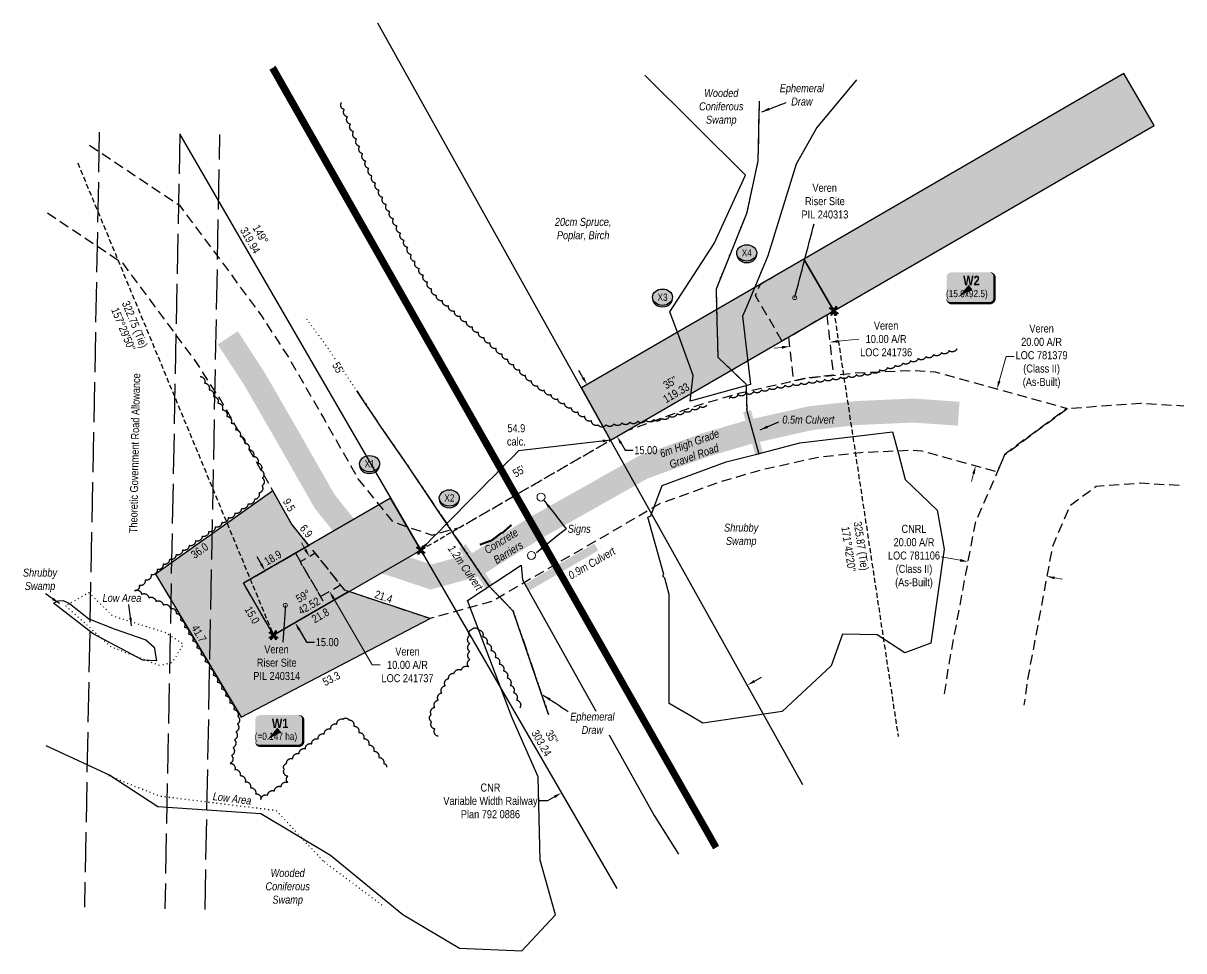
# Model space of a CAD drawing. Extents: x 410361 to 414309, y 6054312 to 6057526.
# Drawn here: x 410706 to 412156, y 6054312 to 6055471 of the extents above; entities that cross this region are included whole.
import ezdxf
from ezdxf.enums import TextEntityAlignment as Align

# ---------------------------------------------------------------- set-up
doc = ezdxf.new("R2010")
doc.units = 0
doc.header["$LTSCALE"] = 5
for name, pattern in [('0', [1, 1, 0]), ('DASHED', [19.05, 12.7, -6.35]), ('foc-ACCESSROAD', [3.75, 2.5, -1.25]), ('foc-TIELINE', [1.875, 1.25, -0.625]), ('foc-TOPO', [1, 0.2, -0.8]), ('foc-TOPO-ephemeral', [6.25, 3.125, -0.625, 0.625, -0.625, 0.625, -0.625]), ('foc-TRAV', [1.875, 1.25, -0.625]), ('foc-UNSURVEYED', [12.5, 10, -2.5])]:
    doc.linetypes.add(name, pattern=pattern)
for name, color, linetype, lineweight in [('AS-GENERAL', 48, 'Continuous', 18), ('C-AR-T', 13, 'Continuous', 9), ('C-WS-T', 13, 'Continuous', 9), ('F-AR-T', 190, 'Continuous', 9), ('P-TEMP-T', 46, 'Continuous', 18)]:
    doc.layers.add(name, color=color, linetype=linetype, lineweight=lineweight)
for name, color, linetype in [('AS-RAILWAY', 13, 'TRACKS'), ('AS-ROADS', 254, 'Continuous'), ('C-AR', 13, 'foc-ACCESSROAD'), ('C-WS', 13, 'foc-ACCESSROAD'), ('F-AR', 190, 'foc-ACCESSROAD'), ('L-BD', 7, 'Continuous'), ('L-MON', 1, 'Continuous'), ('L-ROAD-T', 7, 'Continuous'), ('L-TIE', 7, 'foc-TIELINE'), ('L-TITLEDB', 4, 'Continuous'), ('L-TITLEDB-T', 4, 'Continuous'), ('L-USEC', 7, 'foc-UNSURVEYED'), ('P-CROSSINGS', 250, 'Continuous'), ('P-PROPOSED', 10, 'Continuous'), ('P-PROPOSED-H', 21, 'Continuous'), ('P-TEMP-BLOCKS', 250, 'Continuous'), ('P-TEMP-H', 41, 'Continuous'), ('P-TEMP_WORKSPACE', 46, 'Continuous'), ('P-TRAV', 4, 'foc-TRAV'), ('P-TXT', 4, 'Continuous'), ('T-BUSH', 110, '0'), ('T-DRAW', 143, 'foc-TOPO-ephemeral'), ('T-LOW-AREA', 48, 'foc-TOPO'), ('T-WATER-T', 170, 'Continuous'), ('WETLAND', 143, 'Continuous'), ('WETLAND-T', 146, 'Continuous')]:
    doc.layers.add(name, color=color, linetype=linetype)
doc.styles.add('80', font='ARIALN.TTF', dxfattribs={"height": 10})
doc.styles.add('80CG', font='ARIALN.TTF', dxfattribs={"height": 10})
doc.styles.add('80L', font='ARIALN.TTF', dxfattribs={"height": 10})
doc.styles.add('BOLD', font='ARIALNB.TTF')
doc.styles.add('Crossing', font='ARIALN.TTF', dxfattribs={"height": 10})
doc.styles.add('foc-LtypeFont', font='ARIALN.TTF', dxfattribs={"height": 7.35})
doc.linetypes.add('foc-TOPO-flowdirection-NOLINE', pattern='A,0,[">",foc-LtypeFont,S=0.3,R=0,X=0,Y=-0.945],-20,[">",foc-LtypeFont,S=0.3,R=0,X=0,Y=-0.945],0', length=20)
doc.linetypes.add('TRACKS', pattern='A,3.81,[130,ltypeshp1.shx,S=6.35,R=0,X=0,Y=0],3.81', length=7.62)
doc.dimstyles.new('Compass 5 000', dxfattribs={"dimscale": 5, "dimtxt": 9, "dimasz": 2, "dimexe": 0.2, "dimexo": 0.0625, "dimgap": 0.5, "dimtad": 0, "dimtih": 1, "dimtoh": 1, "dimzin": 0, "dimdsep": 46, "dimtxsty": '80CG', "dimcen": 0.1, "dimse1": 1, "dimse2": 1, "dimclrd": 256, "dimclrt": 256, "dimaunit": 1, "dimadec": 4, "dimazin": 0, "dimtfac": 0.06, "dimtofl": 0, "dimtmove": 0, "dimatfit": 1, "dimfxl": 0.2, "dimtolj": 1, "dimtzin": 0, "dimlwd": -1, "dimarcsym": 0})

# ---------------------------------------------------------------- blocks, each defined once
blk = doc.blocks.new('*D48')
at = {"layer": 'C-AR-T', "transparency": 16777216}
for p, q in [((411925.5, 6055023.5), (411934.1, 6055054.5)), ((411934.1, 6055054.5), (411944.1, 6055054.5)), ((411893.4, 6054908), (411890.7, 6054898.3))]:
    blk.add_line(p, q, dxfattribs=at)
for points in [[(411923.9, 6055024), (411927.1, 6055023.1), (411922.8, 6055013.9)], [(411891.8, 6054908.4), (411895, 6054907.5), (411896.1, 6054917.6)]]:
    blk.add_solid(points, dxfattribs=at)
at = {"layer": 'C-AR-T', "transparency": 16777216, "insert": (411978.4, 6055054.5), "char_height": 10, "attachment_point": 5, "style": '80CG'}
blk.add_mtext('\\A1;Veren\\P20.00 A/R\\PLOC 781379\\P(Class II)\\P(As-Built)', dxfattribs=at)
blk = doc.blocks.new('*D47')
at = {"layer": 'F-AR-T', "transparency": 16777216}
for p, q in [((411876.8, 6054799.7), (411853.3, 6054804.1)), ((411994.8, 6054777.7), (412004.6, 6054775.9))]:
    blk.add_line(p, q, dxfattribs=at)
for points in [[(411877.1, 6054801.3), (411876.5, 6054798), (411886.7, 6054797.9)], [(411995.1, 6054779.3), (411994.4, 6054776), (411984.9, 6054779.5)]]:
    blk.add_solid(points, dxfattribs=at)
at = {"layer": 'F-AR-T', "transparency": 16777216, "insert": (411819, 6054804.1), "char_height": 10, "attachment_point": 5, "style": '80CG'}
blk.add_mtext('\\A1;CNRL\\P20.00 A/R\\PLOC 781106\\P(Class II)\\P(As-Built)', dxfattribs=at)
blk = doc.blocks.new('xing2')
h = blk.add_hatch(color=50)
h.dxf.hatch_style = 1
edge = h.paths.add_edge_path()
edge.add_ellipse((0, 0), major_axis=(-12.5, 0), ratio=0.816297, start_angle=0, end_angle=360)
h = blk.add_hatch(color=250)
h.dxf.hatch_style = 1
edge = h.paths.add_edge_path()
edge.add_ellipse((0, -2), major_axis=(-12.5, 0), ratio=0.816297, start_angle=0, end_angle=180)
edge.add_line((12.5, -2), (12.5, 0))
edge.add_ellipse((0, 0), major_axis=(-12.5, 0), ratio=0.816297, start_angle=0, end_angle=180, ccw=False)
edge.add_line((-12.5, 0), (-12.5, -2))
at = {"color": 250}
blk.add_ellipse((0, 0), major_axis=(-12.5, 0), ratio=0.816297, dxfattribs=at)
blk.add_ellipse((0, -2), major_axis=(-12.5, 0), ratio=0.816297, start_param=0, end_param=3.141593, dxfattribs=at)
at = {"color": 250, "style": 'Crossing'}
blk.add_attdef('CROSSING', text='', height=9, dxfattribs=at).set_placement((0.1, 0), align=Align.MIDDLE_CENTER)
at = {"color": 250, "style": 'Crossing', "flags": 1}
for tag, p in [('OWNER', (0.1, -12.5)), ('DESCRIPTION', (0.1, -25.8)), ('LOCATION', (0.1, -39.3)), ('DWG_REF', (0.1, -52.8))]:
    blk.add_attdef(tag, text='', height=9, dxfattribs=at).set_placement(p, align=Align.MIDDLE_CENTER)
blk = doc.blocks.new('*U42')
h = blk.add_hatch(color=191)
edge = h.paths.add_edge_path()
edge.add_line((-24, -20), (24, -20))
edge.add_arc((24, -14), 6, 270, 360)
edge.add_line((30, -14), (30, 12.5))
edge.add_arc((24, 12.5), 6, 0, 90)
edge.add_line((24, 18.5), (-24, 18.5))
edge.add_arc((-24, 12.5), 6, 90, 180)
edge.add_line((-30, 12.5), (-30, -14))
edge.add_arc((-24, -14), 6, 180, 270)
at = {"color": 250, "flags": 128}
blk.add_lwpolyline([(-24, -20, 3, 3, 0), (24, -20, 3, 3, 0.414214), (30, -14, 3, 3, 0), (30, 12.5, 3, 0, 0.414214), (24, 18.5, 0, 0, 0), (-24, 18.5, 0, 0, 0.414214), (-30, 12.5, 0, 0, 0), (-30, -14, 0, 3, 0.414214)], format="xyseb", close=True, dxfattribs=at)
at = {"flags": 128}
blk.add_lwpolyline([(-14.6, -11.8, 0, 7.5, 0), (0, 0, 0, 0, 0)], format="xyseb", dxfattribs=at)
at = {"color": 250}
for tag, p, height, style in [('TEMP_AREA_W1_001', (-9.2, 2.2), 12, 'BOLD'), ('ENTER_TEXT_001', (-30.7, -12.5), 9, '80')]:
    blk.add_attdef(tag, p, '', height=height, dxfattribs=dict(at, style=style))
blk = doc.blocks.new('TEMP')
h = blk.add_hatch(color=255)
h.dxf.hatch_style = 1
h.paths.add_polyline_path([(0, 0.25), (-0.67, 1.15), (-0.67, 0.67), (-1.15, 0.67), (-0.25, 0), (-1.15, -0.67), (-0.67, -0.67), (-0.67, -1.15), (0, -0.25), (0.67, -1.15), (0.67, -0.67), (1.15, -0.67), (0.25, 0), (1.15, 0.67), (0.67, 0.67), (0.67, 1.15)])
h.paths.add_polyline_path([(0.57, 0.85), (0.57, 0.57), (0.85, 0.57), (0.08, 0), (0.85, -0.57), (0.57, -0.57), (0.57, -0.85), (0, -0.08), (-0.57, -0.85), (-0.57, -0.57), (-0.85, -0.57), (-0.08, 0), (-0.85, 0.57), (-0.57, 0.57), (-0.57, 0.85), (0, 0.08)], flags=16)
h = blk.add_hatch(color=1)
h.dxf.hatch_style = 1
h.paths.add_polyline_path([(0, 0.08), (-0.57, 0.85), (-0.57, 0.57), (-0.85, 0.57), (-0.08, 0), (-0.85, -0.57), (-0.57, -0.57), (-0.57, -0.85), (0, -0.08), (0.57, -0.85), (0.57, -0.57), (0.85, -0.57), (0.08, 0), (0.85, 0.57), (0.57, 0.57), (0.57, 0.85)])
at = {"color": 1}
for p, q in [((-0.08, 0), (0.08, 0)), ((0, 0.08), (0, -0.08))]:
    blk.add_line(p, q, dxfattribs=at)
at = {"color": 255, "flags": 128}
blk.add_lwpolyline([(-0.25, 0), (-1.15, 0.67), (-0.67, 0.67), (-0.67, 1.15), (0, 0.25), (0.67, 1.15), (0.67, 0.67), (1.15, 0.67), (0.25, 0), (1.15, -0.67), (0.67, -0.67), (0.67, -1.15), (0, -0.25), (-0.67, -1.15), (-0.67, -0.67), (-1.15, -0.67)], close=True, dxfattribs=at)
at = {"color": 1, "flags": 128}
blk.add_lwpolyline([(-0.08, 0), (-0.85, 0.57), (-0.57, 0.57), (-0.57, 0.85), (0, 0.08), (0.57, 0.85), (0.57, 0.57), (0.85, 0.57), (0.08, 0), (0.85, -0.57), (0.57, -0.57), (0.57, -0.85), (0, -0.08), (-0.57, -0.85), (-0.57, -0.57), (-0.85, -0.57)], close=True, dxfattribs=at)
blk = doc.blocks.new('*D49')
at = {"layer": 'P-TXT', "transparency": 16777216}
for p, q in [((411003.3, 6054795.2), (410998.3, 6054803.9)), ((411050.9, 6054713), (411060, 6054697.3)), ((411060, 6054697.3), (411070, 6054697.3))]:
    blk.add_line(p, q, dxfattribs=at)
for points in [[(411004.8, 6054796), (411001.9, 6054794.4), (411008.3, 6054786.5)], [(411052.4, 6054713.9), (411049.5, 6054712.2), (411045.9, 6054721.7)]]:
    blk.add_solid(points, dxfattribs=at)
at = {"layer": 'P-TXT', "transparency": 16777216, "insert": (411086, 6054697.3), "char_height": 10, "attachment_point": 5, "style": '80CG'}
blk.add_mtext('\\A1;15.00', dxfattribs=at)
blk = doc.blocks.new('*D50')
at = {"layer": 'P-TXT', "transparency": 16777216}
for p, q in [((411405.4, 6055028), (411400.4, 6055036.7)), ((411453, 6054945.9), (411458, 6054937.2)), ((411458, 6054937.2), (411468, 6054937.2))]:
    blk.add_line(p, q, dxfattribs=at)
for points in [[(411406.9, 6055028.9), (411404, 6055027.2), (411410.4, 6055019.4)], [(411454.5, 6054946.7), (411451.6, 6054945), (411448, 6054954.5)]]:
    blk.add_solid(points, dxfattribs=at)
at = {"layer": 'P-TXT', "transparency": 16777216, "insert": (411484, 6054937.2), "char_height": 10, "attachment_point": 5, "style": '80CG'}
blk.add_mtext('\\A1;15.00', dxfattribs=at)
blk = doc.blocks.new('*D51')
at = {"layer": 'L-TITLEDB-T', "transparency": 16777216}
for p, q in [((411619.8, 6054648.6), (411628.4, 6054653.7)), ((411361.2, 6054498.9), (411351.2, 6054498.9)), ((411369.9, 6054503.9), (411361.2, 6054498.9))]:
    blk.add_line(p, q, dxfattribs=at)
for points in [[(411618.9, 6054650.1), (411620.6, 6054647.2), (411611.1, 6054643.6)], [(411369.1, 6054505.4), (411370.7, 6054502.5), (411378.5, 6054509)]]:
    blk.add_solid(points, dxfattribs=at)
at = {"layer": 'L-TITLEDB-T', "transparency": 16777216, "insert": (411289.9, 6054498.9), "char_height": 10, "attachment_point": 5, "style": '80CG'}
blk.add_mtext('\\A1;CNR\\PVariable Width Railway\\PPlan 792 0886', dxfattribs=at)
blk = doc.blocks.new('*D52')
at = {"layer": 'C-AR-T', "transparency": 16777216}
for p, q in [((411723.7, 6055073.4), (411749.9, 6055076.2)), ((411654.1, 6055065.8), (411644.2, 6055064.7))]:
    blk.add_line(p, q, dxfattribs=at)
for points in [[(411723.5, 6055075), (411723.9, 6055071.7), (411713.8, 6055072.3)], [(411653.9, 6055067.5), (411654.3, 6055064.2), (411664.1, 6055066.9)]]:
    blk.add_solid(points, dxfattribs=at)
at = {"layer": 'C-AR-T', "transparency": 16777216, "insert": (411784.2, 6055076.2), "char_height": 10, "attachment_point": 5, "style": '80CG'}
blk.add_mtext('\\A1;Veren\\P10.00 A/R\\PLOC 241736', dxfattribs=at)
blk = doc.blocks.new('*D53')
at = {"layer": 'C-AR-T', "transparency": 16777216}
for p, q in [((411058.7, 6054812.8), (411053.7, 6054821.5)), ((411093.8, 6054752.3), (411142, 6054668.9)), ((411142, 6054668.9), (411152, 6054668.9))]:
    blk.add_line(p, q, dxfattribs=at)
for points in [[(411060.1, 6054813.7), (411057.3, 6054812), (411063.7, 6054804.2)], [(411095.2, 6054753.1), (411092.3, 6054751.4), (411088.8, 6054760.9)]]:
    blk.add_solid(points, dxfattribs=at)
at = {"layer": 'C-AR-T', "transparency": 16777216, "insert": (411186.3, 6054668.9), "char_height": 10, "attachment_point": 5, "style": '80CG'}
blk.add_mtext('\\A1;Veren\\P10.00 A/R\\PLOC 241737', dxfattribs=at)

msp = doc.modelspace()

# ---------------------------------------------------------------- hatches: boundary and pattern name
at = {"layer": 'P-PROPOSED-H'}
h = msp.add_hatch(color=256, dxfattribs=at)
h.dxf.hatch_style = 1
h.paths.add_polyline_path([(411440.063, 6054949.914), (411718.851, 6055111.353), (411681.283, 6055176.228), (411403.537, 6055015.393)])
h = msp.add_hatch(color=256, dxfattribs=at)
h.dxf.hatch_style = 1
h.paths.add_polyline_path([(411165.199, 6054877.377), (410981.277, 6054770.873), (411018.845, 6054705.998), (411202.766, 6054812.502)])
at = {"layer": 'P-TEMP-H'}
h = msp.add_hatch(color=256, dxfattribs=at)
h.dxf.hatch_style = 1
h.paths.add_polyline_path([(411681.283, 6055176.228), (411718.851, 6055111.353), (412118.916, 6055343.02), (412081.348, 6055407.895)])
h = msp.add_hatch(color=256, dxfattribs=at)
h.dxf.hatch_style = 1
h.paths.add_polyline_path([(411018.126, 6054886.396), (410871.564, 6054782.399), (410978.418, 6054603.49), (411214.498, 6054726.708), (411113.036, 6054760.542), (411018.845, 6054705.998), (410981.277, 6054770.873), (411063.163, 6054818.291), (411041.48, 6054845.325)])

# ---------------------------------------------------------------- linework, layer by layer
at = {"layer": 'AS-GENERAL', "flags": 128}
for points, const_width in [([(411610.413, 6054986.095), (411625.743, 6054932.005)], 9.996), ([(411304.353, 6054833.4), (411316.173, 6054843.85)], 2.499), ([(411276.633, 6054819.08), (411291.378, 6054824.565)], 2.499), ([(411291.478, 6054824.57), (411304.008, 6054834.175)], 2.499), ([(411287.808, 6054767.685), (411254.573, 6054817.075)], 9.996), ([(411288.028, 6054767.89), (411254.793, 6054817.28)], 9.996), ([(411422.228, 6054816.28), (411335.453, 6054765.77)], 9.996)]:
    msp.add_lwpolyline(points, dxfattribs=dict(at, const_width=const_width))
at = {"layer": 'AS-GENERAL'}
for centre in [(411353.078, 6054878.635), (411341.043, 6054805.66)]:
    msp.add_circle(centre, 4.998, dxfattribs=at)
at = {"layer": 'AS-RAILWAY', "linetype": 'DASHED', "ltscale": 0.5, "const_width": 7.5, "flags": 128}
msp.add_lwpolyline([(411571.834, 6054440.647), (411017.908, 6055415.166)], dxfattribs=at)
at = {"layer": 'AS-RAILWAY', "flags": 128}
for points in [[(411568.767, 6054438.457), (411014.841, 6055412.977)], [(411574.901, 6054442.837), (411020.975, 6055417.356)]]:
    msp.add_lwpolyline(points, dxfattribs=at)
at = {"layer": 'AS-ROADS', "const_width": 29.987, "flags": 128}
msp.add_lwpolyline([(411874.828, 6054982.845), (411818.358, 6054986.83), (411748.188, 6054983.73), (411690.678, 6054977.485), (411613.978, 6054960.235), (411559.758, 6054944.345), (411480.268, 6054915.71), (411345.113, 6054839.605), (411272.543, 6054794.485), (411215.633, 6054778.735), (411137.738, 6054804.71), (411082.738, 6054873.285), (411037.683, 6054952.52), (410994.973, 6055026.615), (410961.753, 6055077.685)], dxfattribs=at)
at = {"layer": 'C-AR', "flags": 128}
msp.add_lwpolyline([(410789.093, 6055318.453), (410901.313, 6055243.621), (410949.076, 6055179.717), (411003.868, 6055105.142), (411037.821, 6055052.944), (411081.276, 6054977.557), (411124.436, 6054901.655), (411167.734, 6054847.67), (411217.208, 6054831.172), (411251.302, 6054840.608), (411320.956, 6054880.943), (411460.903, 6054961.982), (411544.467, 6054992.085), (411601.674, 6055008.85), (411682.691, 6055027.071), (411744.604, 6055033.794), (411819.236, 6055037.091), (411845.504, 6055035.238), (412010.219, 6054989.502), (411932.342, 6054932.065), (411922.865, 6054910.067), (411828.7, 6054936.218), (411817.92, 6054936.979), (411752.213, 6054934.076), (411699.105, 6054928.309), (411626.722, 6054912.03), (411575.489, 6054897.015), (411502.007, 6054870.544), (411371.282, 6054794.579), (411291.689, 6054748.071), (411214.498, 6054726.708), (411108.182, 6054762.16), (411041.48, 6054845.325), (410994.53, 6054927.893), (410952.565, 6055000.696), (410920.078, 6055050.638), (410831.552, 6055170.007), (410798.54, 6055192.018), (410733.641, 6055235.297)], dxfattribs=at)
for points in [[(411710.062, 6055106.263), (411718.242, 6055030.932), (411682.691, 6055027.071), (411668.73, 6055023.931), (411662.764, 6055078.874)], [(411077.459, 6054754.378), (411102.7, 6054768.995), (411071.07, 6054808.432), (411052.414, 6054797.628)]]:
    msp.add_lwpolyline(points, close=True, dxfattribs=at)
at = {"layer": 'C-WS', "flags": 128}
for points in [[(411653.975, 6055073.785), (411621.151, 6055130.468), (411627.24, 6055144.933), (411681.283, 6055176.228), (411718.851, 6055111.353)], [(411018.845, 6054705.998), (410981.277, 6054770.873), (411046.153, 6054808.441), (411083.72, 6054743.566)]]:
    msp.add_lwpolyline(points, close=True, dxfattribs=at)
at = {"layer": 'F-AR', "flags": 128}
for points in [[(411857.301, 6054632.762), (411861.764, 6054664.373), (411895.685, 6054846.168), (411932.696, 6054932.068), (412010.608, 6054989.529), (412101.972, 6054996.025), (412156.046, 6054992.802)], [(412150.099, 6054893.031), (412102.545, 6054895.863), (412046.604, 6054891.884), (412013.788, 6054867.679), (411991.889, 6054816.862), (411960.422, 6054648.208), (411956.268, 6054618.789)]]:
    msp.add_lwpolyline(points, dxfattribs=at)
at = {"layer": 'L-TIE', "flags": 128}
for points in [[(410774.308, 6055296.281), (411018.845, 6054705.998)], [(411718.851, 6055111.353), (411799.231, 6054579.5)]]:
    msp.add_lwpolyline(points, dxfattribs=at)
at = {"layer": 'L-TITLEDB', "linetype": 'Continuous'}
for points in [[(411680.357, 6054519.159), (411149.405, 6055470.955)], [(410901.541, 6055332.686), (411447.768, 6054389.41)]]:
    msp.add_lwpolyline(points, dxfattribs=at)
at = {"layer": 'L-USEC'}
for p, q in [((410801.29, 6055334.782), (410782.635, 6054366.106)), ((410901.828, 6055332.846), (410883.173, 6054364.171)), ((410933.353, 6054363.204), (410952.005, 6055331.88))]:
    msp.add_line(p, q, dxfattribs=at)
at = {"layer": 'P-PROPOSED', "flags": 128}
msp.add_lwpolyline([(411403.537, 6055015.393), (411440.063, 6054949.914), (411718.851, 6055111.353), (411681.283, 6055176.228)], close=True, dxfattribs=at)
msp.add_lwpolyline([(411165.199, 6054877.377), (410981.277, 6054770.873), (411018.845, 6054705.998), (411202.766, 6054812.502), (411165.199, 6054877.377)], dxfattribs=at)
at = {"layer": 'P-TEMP_WORKSPACE', "flags": 128}
for points in [[(411681.283, 6055176.228), (411718.851, 6055111.353), (412118.916, 6055343.02), (412081.348, 6055407.895)], [(411018.126, 6054886.396), (410871.564, 6054782.399), (410978.418, 6054603.49), (411214.498, 6054726.708), (411113.036, 6054760.542), (411018.845, 6054705.998), (410981.277, 6054770.873), (411063.163, 6054818.291), (411041.48, 6054845.325)]]:
    msp.add_lwpolyline(points, close=True, dxfattribs=at)
at = {"layer": 'P-TRAV', "flags": 128}
msp.add_lwpolyline([(411202.766, 6054812.502), (411440.063, 6054949.914)], dxfattribs=at)
at = {"layer": 'T-BUSH', "flags": 128}
for points in [[(411560.323, 6054993.747, -0.45037919), (411551.363, 6054991.954, -0.52056705), (411541.847, 6054988.895, -0.52056705), (411532.331, 6054985.836, -0.52056705), (411522.815, 6054982.777, -0.52056705), (411513.298, 6054979.718, -0.52056705), (411503.739, 6054976.859, -0.52056705), (411493.807, 6054975.732, -0.52056705), (411483.875, 6054974.606, -0.52056705), (411473.943, 6054973.479, -0.52056705), (411464.011, 6054972.352, -0.52056705), (411454.079, 6054971.225, -0.52056705), (411444.147, 6054970.099, -0.52056705), (411434.215, 6054968.972, -0.52056705), (411424.449, 6054968.549, -0.52056705), (411416.063, 6054973.989, -0.52056705), (411407.678, 6054979.429, -0.52056705), (411399.292, 6054984.868, -0.52056705), (411390.906, 6054990.308, -0.52056705), (411382.52, 6054995.748, -0.52056705), (411374.134, 6055001.188, -0.52056705), (411365.749, 6055006.628, -0.52056705), (411357.363, 6055012.068, -0.52056705), (411348.977, 6055017.508, -0.52056705), (411341.249, 6055023.799, -0.52056705), (411333.876, 6055030.547, -0.52056705), (411326.502, 6055037.296, -0.52056705), (411319.129, 6055044.045, -0.52056705), (411311.755, 6055050.793, -0.52056705), (411304.382, 6055057.542, -0.52056705), (411297.008, 6055064.291, -0.52056705), (411289.635, 6055071.04, -0.52056705), (411282.261, 6055077.788, -0.52056705), (411274.888, 6055084.537, -0.52056705), (411267.475, 6055091.242, -0.52056705), (411259.952, 6055097.823, -0.52056705), (411252.428, 6055104.404, -0.52056705), (411244.905, 6055110.985, -0.52056705), (411237.381, 6055117.566, -0.52056705), (411229.857, 6055124.147, -0.52056705), (411222.334, 6055130.728, -0.52056705), (411216.468, 6055138.7, -0.52056705), (411211.297, 6055147.254, -0.52056705), (411206.126, 6055155.808, -0.52056705), (411200.955, 6055164.362, -0.52056705), (411195.783, 6055172.916, -0.52056705), (411190.968, 6055181.666, -0.52056705), (411186.509, 6055190.612, -0.52056705), (411182.051, 6055199.558, -0.52056705), (411177.592, 6055208.504, -0.52056705), (411173.134, 6055217.451, -0.52056705), (411168.675, 6055226.397, -0.52056705), (411164.217, 6055235.343, -0.52056705), (411159.758, 6055244.29, -0.52056705), (411155.3, 6055253.236, -0.52056705), (411150.841, 6055262.182, -0.52056705), (411146.383, 6055271.128, -0.52056705), (411141.924, 6055280.075, -0.52056705), (411137.93, 6055289.232, -0.52056705), (411134.104, 6055298.467, -0.52056705), (411130.279, 6055307.701, -0.52056705), (411126.453, 6055316.936, -0.52056705), (411122.628, 6055326.171, -0.52056705), (411118.802, 6055335.405, -0.52056705), (411114.977, 6055344.64, -0.52056705), (411111.151, 6055353.875, -0.52056705), (411107.326, 6055363.109, -0.52056705), (411103.728, 6055371.793)], [(411872.556, 6055064.075, -0.52056705), (411862.871, 6055061.602, -0.52056705), (411853.186, 6055059.129, -0.52056705), (411843.502, 6055056.655, -0.52056705), (411833.817, 6055054.182, -0.52056705), (411824.132, 6055051.709, -0.52056705), (411814.528, 6055048.942, -0.52056705), (411804.945, 6055046.1, -0.52056705), (411795.361, 6055043.258, -0.52056705), (411785.778, 6055040.417, -0.52056705), (411776.195, 6055037.575, -0.52056705), (411766.612, 6055034.733, -0.52056705), (411756.791, 6055032.969, -0.52056705), (411746.902, 6055031.514, -0.52056705), (411737.012, 6055030.059, -0.52056705), (411727.123, 6055028.604, -0.52056705), (411717.234, 6055027.149, -0.52056705), (411707.345, 6055025.694, -0.52056705), (411697.456, 6055024.239, -0.52056705), (411687.566, 6055022.783, -0.52056705), (411677.677, 6055021.328, -0.52056705), (411667.788, 6055019.873, -0.52056705), (411657.899, 6055018.418, -0.52056705), (411648.069, 6055016.623, -0.52056705), (411638.271, 6055014.642, -0.52056705), (411628.474, 6055012.662, -0.52056705), (411618.676, 6055010.681, -0.52056705), (411608.879, 6055008.7, -0.52056705), (411599.081, 6055006.72, -0.52056705), (411589.427, 6055004.191, -0.11580795), (411588.016, 6055001.785, -0.11580795)], [(410927.248, 6055029.372, -0.52056705), (410932.793, 6055021.055, -0.52056705), (410938.338, 6055012.738, -0.52056705), (410943.883, 6055004.421, -0.52056705), (410949.427, 6054996.105, -0.52056705), (410954.972, 6054987.788, -0.52056705), (410960.517, 6054979.471, -0.52056705), (410966.062, 6054971.154, -0.52056705), (410971.607, 6054962.838, -0.52056705), (410977.152, 6054954.521, -0.52056705), (410982.697, 6054946.204, -0.52056705), (410988.242, 6054937.887, -0.52056705), (410993.786, 6054929.571, -0.52056705), (410999.331, 6054921.254, -0.52056705), (411003.323, 6054912.318, -0.52056705), (411005.016, 6054902.467, -0.52056705), (411004.537, 6054892.857, -0.52056705), (411000.722, 6054883.618, -0.52056705), (410995.081, 6054875.836, -0.52056705), (410986.918, 6054870.067, -0.52056705), (410978.755, 6054864.299, -0.52056705), (410970.592, 6054858.53, -0.52056705), (410962.429, 6054852.761, -0.52056705), (410954.266, 6054846.993, -0.52056705), (410946.103, 6054841.224, -0.52056705), (410937.94, 6054835.455, -0.52056705), (410929.777, 6054829.687, -0.52056705), (410921.613, 6054823.918, -0.52056705), (410913.45, 6054818.149, -0.52056705), (410905.287, 6054812.381, -0.52056705), (410897.124, 6054806.612, -0.52056705), (410888.961, 6054800.843, -0.52056705), (410880.959, 6054794.873, -0.52056705), (410873.524, 6054788.192, -0.52056705), (410866.09, 6054781.511, -0.52056705), (410858.655, 6054774.829, -0.52056705), (410851.22, 6054768.148, -0.52056705), (410845.228, 6054761.663, -0.52056705), (410854.179, 6054757.215, -0.52056705), (410863.13, 6054752.766, -0.52056705), (410872.081, 6054748.318, -0.52056705), (410881.033, 6054743.869, -0.52056705), (410889.984, 6054739.421, -0.52056705), (410897.392, 6054733.305, -0.52056705), (410902.518, 6054724.724, -0.52056705), (410907.643, 6054716.142, -0.52056705), (410912.768, 6054707.561, -0.52056705), (410917.894, 6054698.979, -0.52056705), (410923.019, 6054690.397, -0.52056705), (410928.145, 6054681.816, -0.52056705), (410933.27, 6054673.234, -0.52056705), (410938.395, 6054664.653, -0.52056705), (410943.521, 6054656.071, -0.52056705), (410948.646, 6054647.489, -0.52056705), (410953.772, 6054638.908, -0.52056705), (410958.897, 6054630.326, -0.52056705), (410964.023, 6054621.745, -0.52056705), (410969.148, 6054613.163, -0.52056705), (410974.273, 6054604.581, -0.52056705), (410973.787, 6054594.995, -0.52056705), (410971.959, 6054585.168, -0.52056705), (410970.131, 6054575.341, -0.52056705), (410968.303, 6054565.514, -0.52056705), (410966.475, 6054555.686, -0.52056705), (410964.646, 6054545.859, -0.52056705), (410970.617, 6054538.115, -0.52056705), (410977.1, 6054530.507, -0.52056705), (410983.584, 6054522.899, -0.52056705), (410990.068, 6054515.292, -0.52056705), (410996.551, 6054507.684, -0.52056705), (411003.115, 6054500.613, -0.52056705), (411011.551, 6054505.975, -0.52056705), (411019.987, 6054511.337, -0.52056705), (411028.423, 6054516.699, -0.52056705), (411036.858, 6054522.061, -0.52056705), (411036.932, 6054529.602, -0.52056705), (411032.184, 6054538.398, -0.52056705), (411035.183, 6054545.581, -0.52056705), (411043.047, 6054551.751, -0.52056705), (411050.911, 6054557.921, -0.52056705), (411058.775, 6054564.091, -0.52056705), (411066.639, 6054570.261, -0.52056705), (411074.503, 6054576.431, -0.52056705), (411082.367, 6054582.601, -0.52056705), (411090.231, 6054588.771, -0.52056705), (411098.095, 6054594.941, -0.52056705), (411105.96, 6054601.111, -0.52056705), (411112.982, 6054600.105, -0.52056705), (411119.204, 6054592.282, -0.52056705), (411125.426, 6054584.46, -0.52056705), (411131.649, 6054576.637, -0.52056705), (411137.871, 6054568.814, -0.52056705), (411144.093, 6054560.991, -0.52056705), (411150.316, 6054553.168, -0.52056705), (411156.538, 6054545.346, -0.52056705), (411159.956, 6054541.048, -0.52056705)], [(411224.633, 6054579.668, -0.52056705), (411220.493, 6054588.765, -0.52056705), (411216.336, 6054597.856, -0.52056705), (411215.925, 6054606.904, -0.52056705), (411220.285, 6054615.898, -0.52056705), (411224.646, 6054624.893, -0.52056705), (411229.006, 6054633.888, -0.52056705), (411233.366, 6054642.882, -0.52056705), (411237.726, 6054651.877, -0.52056705), (411244.588, 6054658.303, -0.52056705), (411253.695, 6054662.424, -0.52056705), (411262.801, 6054666.545, -0.52056705), (411264.246, 6054675.548, -0.52056705), (411264.135, 6054685.543, -0.52056705), (411264.024, 6054695.538, -0.52056705), (411263.912, 6054705.534, -0.52056705), (411266.825, 6054713.345, -0.52056705), (411274.976, 6054712.717, -0.52056705), (411280.163, 6054704.173, -0.52056705), (411285.351, 6054695.628, -0.52056705), (411290.538, 6054687.084, -0.52056705), (411295.725, 6054678.539, -0.52056705), (411300.912, 6054669.995, -0.52056705), (411306.099, 6054661.451, -0.52056705), (411310.779, 6054652.646, -0.52056705), (411314.702, 6054643.452, -0.52056705), (411318.626, 6054634.259, -0.52056705), (411322.549, 6054625.065, -0.52056705), (411326.715, 6054615.303, -0.52056705)]]:
    msp.add_lwpolyline(points, format="xyb", dxfattribs=at)
at = {"layer": 'T-DRAW', "flags": 128}
for points in [[(411625.743, 6054932.005), (411610.413, 6054986.095), (411609.811, 6055018.158), (411609.4, 6055019.625), (411574.41, 6055053.114), (411573.815, 6055071.411), (411573.156, 6055097.652), (411572.114, 6055139.152), (411610.441, 6055234.204), (411624.319, 6055298.869), (411626.075, 6055373.33)], [(411122.838, 6055011.595), (411153.263, 6054965.85), (411186.093, 6054918.65), (411247.058, 6054827.885), (411254.573, 6054817.075), (411287.808, 6054767.685), (411318.378, 6054735.975), (411362.56, 6054606.845)]]:
    msp.add_lwpolyline(points, dxfattribs=at)
at = {"layer": 'T-DRAW', "linetype": 'foc-TOPO-flowdirection-NOLINE', "flags": 128}
for points in [[(411625.743, 6054932.005), (411610.413, 6054986.095), (411609.811, 6055018.158), (411609.4, 6055019.625), (411574.41, 6055053.114), (411573.815, 6055071.411), (411573.156, 6055097.652), (411572.114, 6055139.152), (411610.441, 6055234.204), (411624.319, 6055298.869), (411626.075, 6055373.33)], [(411362.56, 6054606.845), (411318.378, 6054735.975), (411287.808, 6054767.685), (411254.573, 6054817.075), (411247.058, 6054827.885), (411186.093, 6054918.65), (411153.263, 6054965.85), (411122.838, 6055011.595)]]:
    msp.add_lwpolyline(points, dxfattribs=at)
at = {"layer": 'T-LOW-AREA', "flags": 128}
for points in [[(411247.058, 6054827.885), (411186.093, 6054918.65), (411153.263, 6054965.85), (411122.838, 6055011.595), (411084.988, 6055067.595), (411058.523, 6055103.72)], [(411318.378, 6054735.975), (411287.808, 6054767.685)], [(411318.598, 6054736.18), (411288.028, 6054767.89)], [(411080.963, 6054423.93), (411022.338, 6054486.73), (410876.973, 6054504.605), (410809.273, 6054531.645)], [(411154.678, 6054368.596), (411080.743, 6054423.725)]]:
    msp.add_lwpolyline(points, dxfattribs=at)
msp.add_lwpolyline([(410891.168, 6054671.355), (410876.868, 6054668), (410876.888, 6054668.035), (410815.973, 6054691.29), (410759.033, 6054742.96), (410788.288, 6054759.245), (410817.638, 6054730.41), (410883.868, 6054709.45), (410906.303, 6054694.91), (410895.523, 6054676.825)], close=True, dxfattribs=at)
at = {"layer": 'WETLAND', "flags": 128}
for points in [[(411592.405, 6055013.332), (411539.217, 6054998.585), (411542.968, 6055030.489), (411527.128, 6055074.52), (411525.529, 6055078.964), (411513.821, 6055110.302), (411569.33, 6055195.578), (411608.444, 6055280.935), (411482.894, 6055405.988)], [(411747.253, 6055399.966), (411697.825, 6055340.744), (411671.723, 6055294.693), (411636.591, 6055180.034), (411609.633, 6055115.984), (411604.894, 6055104.726), (411614.892, 6055019.567), (411592.405, 6055013.332)], [(410734.611, 6054568.137), (410814.538, 6054531.252), (410874.364, 6054492.06), (411003.011, 6054483.005), (411089.974, 6054431.07), (411180.596, 6054356.837), (411251.45, 6054314.87), (411329.07, 6054311.572), (411371.122, 6054356.657), (411352.181, 6054425.008), (411349.696, 6054528.891), (411317.091, 6054602.698), (411261.136, 6054749.413), (411328.262, 6054793.693), (411330.035, 6054775.162), (411494.295, 6054480.587), (411524.999, 6054432.493)]]:
    msp.add_lwpolyline(points, dxfattribs=at)
for points in [[(411792.117, 6054960.248), (411799.454, 6054932.791), (411808.059, 6054900.586), (411847.801, 6054862.225), (411856.735, 6054813.483), (411840.154, 6054695.903), (411807.643, 6054683.943), (411773.089, 6054706.525), (411729.522, 6054707.274), (411715.751, 6054667.556), (411654.475, 6054610.675), (411555.248, 6054596.194), (411539.778, 6054605.238), (411513.36, 6054620.682), (411513.344, 6054756.915), (411507.616, 6054777.483), (411504.778, 6054780.32), (411506.379, 6054781.922), (411486.454, 6054853.468), (411490.144, 6054855.206), (411504.512, 6054892.943), (411584.305, 6054922.597), (411622.622, 6054932.477), (411676.463, 6054946.359), (411764.222, 6054956.898), (411792.117, 6054960.248)], [(410872.647, 6054674.061), (410855.801, 6054674.619), (410793.804, 6054707.859), (410743.969, 6054745.997), (410749.777, 6054749.095), (410756.038, 6054749.598), (410763.937, 6054745.859), (410773.632, 6054738.032), (410788.22, 6054726.368), (410820.019, 6054713.905), (410859.611, 6054700.355), (410870, 6054691.138), (410872.647, 6054674.061)]]:
    msp.add_lwpolyline(points, close=True, dxfattribs=at)

# ---------------------------------------------------------------- block references
at = {"layer": 'L-MON', "color": 2}
for p, xscale, yscale, zscale in [((411718.851, 6055111.353), 4.997842500000012, 4.997842500000012, 4.997842500000012), ((411202.766, 6054812.502), 4.99784250000003, 4.99784250000003, 4.99784250000003), ((411018.845, 6054705.998), 4.99784250000003, 4.99784250000003, 4.99784250000003)]:
    msp.add_blockref('TEMP', p, dxfattribs=dict(at, xscale=xscale, yscale=yscale, zscale=zscale))
at = {"layer": 'P-CROSSINGS', "xscale": 0.9995685, "yscale": 0.9995685, "zscale": 0.9995685}
for p, values in [((411610.049, 6055183.917), {'CROSSING': 'X4'}), ((411504.814, 6055128.515), {'CROSSING': 'X3'}), ((411139.008, 6054920.364), {'CROSSING': 'X1'}), ((411238.533, 6054877.626), {'CROSSING': 'X2'})]:
    msp.add_blockref('xing2', p, dxfattribs=at).add_auto_attribs(values)
at = {"layer": 'P-TEMP-BLOCKS', "xscale": 0.9995685, "yscale": 0.9995685, "zscale": 0.9995685}
for p, values in [((411889.649, 6055141.033), {'TEMP_AREA_W1_001': 'W2', 'ENTER_TEXT_001': '(15.0x92.5)'}), ((411026.12, 6054587.648), {'TEMP_AREA_W1_001': 'W1', 'ENTER_TEXT_001': '(=0.147 ha)'})]:
    msp.add_blockref('*U42', p, dxfattribs=at).add_auto_attribs(values)

# ---------------------------------------------------------------- texts
at = {"layer": 'AS-GENERAL', "char_height": 9.99569, "attachment_point": 5, "style": '80CG'}
for s, insert, width in [('\\A1;{\\fArial Narrow|b0|i1|c0|p34;0.5m Culvert}', (411686.986, 6054975.39), 65.45374), ('\\A1;{\\fArial Narrow|b0|i1|c0|p34;Low Area}', (410829.568, 6054752.467), 48.25107)]:
    msp.add_mtext(s, dxfattribs=dict(at, insert=insert, width=width))
at = {"layer": 'AS-GENERAL', "attachment_point": 5, "style": '80CG'}
for s, insert, char_height, width, rotation in [('\\A1;{\\fArial Narrow|b0|i1|c0|p34;6m High Grade\\PGravel Road}', (411541.378, 6054937.768), 9.99566, 77.46064, 19.810744), ('\\A1;{\\fArial Narrow|b0|i1|c0|p34;Concrete Barriers}', (411307.71, 6054816.48), 9.99569, 46.27375, 31.871057), ('\\A1;{\\fArial Narrow|b0|i1|c0|p34;0.9m Culvert}', (411416.429, 6054796.005), 9.99569, 65.45374, 30.202833), ('\\A1;{\\fArial Narrow|b0|i1|c0|p34;Low Area}', (410967.227, 6054501.899), 9.99569, 48.25107, 352.989741)]:
    msp.add_mtext(s, dxfattribs=dict(at, insert=insert, char_height=char_height, width=width, rotation=rotation))
at = {"layer": 'AS-GENERAL', "insert": (411400.84, 6054837.5), "char_height": 9.99569, "attachment_point": 5, "style": '80CG'}
msp.add_mtext('\\A1;{\\fArial Narrow|b0|i1|c0|p34;Signs}', dxfattribs=at)
at = {"layer": 'AS-GENERAL', "insert": (411258.673, 6054790.329), "char_height": 9.99569, "attachment_point": 5, "rotation": 304.669982, "style": '80CG'}
msp.add_mtext('\\A1;{\\fArial Narrow|b0|i1|c0|p34;1.2m Culvert}', dxfattribs=at)
at = {"layer": 'C-WS-T', "char_height": 9.99137, "attachment_point": 1, "style": '80L'}
for s, insert in [('\\pi22.744;Veren\\P\\pi13.468;Riser Site\\P\\pi9.0174;PIL 240313', (411669.41, 6055270.186)), ('\\pi22.744;Veren\\P\\pi13.468;Riser Site\\P\\pi9.0276;PIL 240314', (410984.622, 6054693.348))]:
    msp.add_mtext_dynamic_manual_height_columns(s, width=75.16821, gutter_width=50, heights=[0], dxfattribs=dict(at, insert=insert))
at = {"layer": 'L-BD', "style": '80L'}
for s, height, rotation, p in [('149°', 9.9957, 300.074, (411002.827, 6055207.058)), ('319.94', 9.9957, 300.074, (410989.852, 6055199.545)), ('322.75 (Tie)', 9.99569, 292.5034, (410844.545, 6055094.044)), ("157°29'50''", 9.99569, 292.5034, (410831.386, 6055088.592)), ('303.24', 9.9957, 300.074, (411353.696, 6054571.223)), ("35''", 9.9957, 300.074, (411366.672, 6054578.736))]:
    msp.add_text(s, height=height, rotation=rotation, dxfattribs=at).set_placement(p, align=Align.MIDDLE)
at = {"layer": 'L-BD', "color": 2, "style": '80L'}
for s, p in [("35''", (411514.415, 6055021.846)), ('119.33', (411521.929, 6055008.871)), ("55'", (411325.344, 6054910.916)), ('59°', (411056.085, 6054754.995)), ('42.52', (411063.223, 6054742.669))]:
    msp.add_text(s, height=9.9957, rotation=30.074, dxfattribs=at).set_placement(p, align=Align.MIDDLE)
at = {"layer": 'L-ROAD-T', "style": '80L'}
msp.add_text('Theoretic Government Road Allowance', height=9.99566, rotation=88.933418, dxfattribs=at).set_placement((410845.542, 6054933.455), align=Align.MIDDLE_CENTER)
at = {"layer": 'P-TEMP-T', "style": '80L'}
for s, rotation, p in [('9.5', 299.623642, (411038.451, 6054868.814)), ('6.9', 308.731062, (411059.809, 6054836.121)), ('36.0', 35.3589, (410926.542, 6054811.706)), ('18.9', 30.073996, (411018.02, 6054802.906)), ('21.4', 341.55843, (411156.462, 6054754.287)), ('15.0', 300.073996, (410992.299, 6054731.248)), ('21.8', 30.073996, (411077.44, 6054730.644)), ('41.7', 300.848015, (410925.81, 6054708.127)), ('53.3', 27.561534, (411091.108, 6054651.753))]:
    msp.add_text(s, height=9.9957, rotation=rotation, dxfattribs=at).set_placement(p, align=Align.MIDDLE)
at = {"layer": 'P-TXT', "insert": (411322.276, 6054969.737), "char_height": 9.9957, "width": 22.66866, "attachment_point": 2, "style": '80L'}
msp.add_mtext('54.9\\Pcalc.', dxfattribs=at)
at = {"layer": 'T-BUSH', "insert": (411405.731, 6055212.763), "char_height": 10.00385, "attachment_point": 5, "style": '80CG'}
msp.add_mtext('\\A1;{\\fArial Narrow|b0|i1|c0|p34;20cm Spruce,\\PPoplar, Birch}', dxfattribs=at)
at = {"layer": 'T-WATER-T', "insert": (411678.982, 6055381.325), "char_height": 9.99569, "width": 55.95579, "attachment_point": 5, "style": '80CG'}
msp.add_mtext('\\A1;{\\fArial Narrow|b0|i1|c0|p34;Ephemeral\\PDraw}', dxfattribs=at)
at = {"layer": 'WETLAND-T', "char_height": 9.99569, "attachment_point": 5, "style": '80CG'}
for s, insert, width in [('\\A1;{\\fArial Narrow|b0|i1|c0|p34;Wooded Coniferous Swamp}', (411578.282, 6055365.554), 55.95579), ('\\A1;{\\fArial Narrow|b0|i1|c0|p34;Shrubby Swamp}', (411603.15, 6054830.665), 42.63276), ('\\A1;{\\fArial Narrow|b0|i1|c0|p34;Shrubby Swamp}', (410727.224, 6054774.405), 42.63276), ('\\A1;{\\fArial Narrow|b0|i1|c0|p34;Wooded Coniferous Swamp}', (411036.601, 6054390.661), 55.95579)]:
    msp.add_mtext(s, dxfattribs=dict(at, insert=insert, width=width))

# ---------------------------------------------------------------- dimensions: what is measured, and where the dimension line sits
at = {"layer": 'C-AR-T'}
for base, p1, p2, angle, text, picture, middle in [((411713.752, 6055072.283), (411665.628, 6055052.5), (411715.314, 6055057.895), 6.197454, 'Veren\\P10.00 A/R\\PLOC 241736', '*D52', (411784.233, 6055076.212)), ((411922.793, 6055013.912), (411889.258, 6054919.49), (411915.999, 6055015.798), 74.481915, 'Veren\\P20.00 A/R\\PLOC 781379\\P(Class II)\\P(As-Built)', '*D48', (411978.374, 6055054.488)), ((411088.752, 6054760.918), (411061.394, 6054802.829), (411086.439, 6054759.578), 300.073996, 'Veren\\P10.00 A/R\\PLOC 241737', '*D53', (411186.329, 6054668.915))]:
    dim = msp.add_linear_dim(base=base, p1=p1, p2=p2, angle=angle, text=text, dimstyle='Compass 5 000', dxfattribs=at)
    dim.commit()
    dim.dimension.update_dxf_attribs({"geometry": picture, "text_midpoint": middle, "dimtype": 161})
at = {"layer": 'F-AR-T'}
dim = msp.add_linear_dim(base=(411984.922, 6054779.521), p1=(411887.86, 6054804.233), p2=(411986.112, 6054785.901), angle=349.431352, text='CNRL\\P20.00 A/R\\PLOC 781106\\P(Class II)\\P(As-Built)', dimstyle='Compass 5 000', override={"dimtxt": 10}, dxfattribs=at)
dim.commit()
dim.dimension.update_dxf_attribs({"geometry": '*D47', "text_midpoint": (411818.958, 6054804.087), "dimtype": 161})
at = {"layer": 'P-TXT'}
for base, p1, p2, angle, picture, middle in [((411410.44, 6055019.39), (411600.904, 6055043.053), (411563.336, 6055107.928), 120.073996, '*D50', (411483.968, 6054937.207)), ((411045.907, 6054721.669), (411062.652, 6054817.995), (411100.22, 6054753.12), 300.073996, '*D49', (411085.968, 6054697.279))]:
    dim = msp.add_linear_dim(base=base, p1=p1, p2=p2, angle=angle, text='15.00', dimstyle='Compass 5 000', dxfattribs=at)
    dim.commit()
    dim.dimension.update_dxf_attribs({"geometry": picture, "text_midpoint": middle, "dimtype": 161})

# ---------------------------------------------------------------- leaders
at = {"layer": 'AS-GENERAL', "path_type": 1}
for points in [[(411626.782, 6054962.575), (411650.347, 6054972.607)], [(411356.981, 6054874.38), (411384.318, 6054839.179)], [(411347.557, 6054809.26), (411384.318, 6054839.179)], [(410841.399, 6054717.842), (410838.178, 6054744.545)]]:
    msp.add_leader(points, dimstyle='Compass 5 000', override={"dimgap": 0.5, "dimtad": 0}, dxfattribs=at)
at = {"layer": 'C-WS-T', "path_type": 1}
for points in [[(411670.023, 6055127.998), (411694.264, 6055220.347)], [(411033.676, 6054743.351), (411030.587, 6054697.179)]]:
    msp.add_leader(points, dimstyle='Compass 5 000', override={"dimasz": 1, "dimgap": 0.5, "dimtad": 0, "dimldrblk": 'DotBlank'}, dxfattribs=at)
at = {"layer": 'P-TXT', "path_type": 1}
for points in [[(411440.063, 6054949.914), (411324.93, 6054936.363)], [(411202.766, 6054812.502), (411324.93, 6054936.363)]]:
    msp.add_leader(points, dimstyle='Compass 5 000', override={"dimgap": 0.5, "dimtad": 0}, dxfattribs=at)
at = {"layer": 'T-WATER-T', "path_type": 1}
for points in [[(411628.764, 6055360.111), (411659.156, 6055371.751)], [(411355.831, 6054631.068), (411386.945, 6054610.808)]]:
    msp.add_leader(points, dimstyle='Compass 5 000', override={"dimgap": 0.5, "dimtad": 0}, dxfattribs=at)
at = {"layer": 'WETLAND-T', "path_type": 1}
msp.add_leader([(410751.392, 6054745.681), (410733.959, 6054757.801)], dimstyle='Compass 5 000', override={"dimgap": 0.5, "dimtad": 0}, dxfattribs=at)

# ---------------------------------------------------------------- next in the draw order: texts
at = {"layer": 'L-BD', "attachment_point": 2, "style": '80L', "bg_fill": 3, "box_fill_scale": 1.15, "bg_fill_color": 256, "bg_fill_true_color": 256, "bg_fill_transparency": 0}
for s, insert, char_height, width, rotation in [("55'", (411104.235, 6055042.166), 9.9957, 16.16823, 300.074), ('325.87 (Tie)', (411758.085, 6054818.321), 9.99569, 61.14455, 278.594193)]:
    msp.add_mtext(s, dxfattribs=dict(at, insert=insert, char_height=char_height, width=width, rotation=rotation))
at = {"layer": 'T-WATER-T', "insert": (411417.196, 6054595.86), "char_height": 9.99569, "width": 55.95579, "attachment_point": 5, "style": '80CG', "bg_fill": 3, "box_fill_scale": 1.15, "bg_fill_color": 256, "bg_fill_true_color": 256, "bg_fill_transparency": 0}
msp.add_mtext('\\A1;{\\fArial Narrow|b0|i1|c0|p34;Ephemeral\\PDraw}', dxfattribs=at)

# ---------------------------------------------------------------- next in the draw order: texts
at = {"layer": 'L-BD', "insert": (411742.399, 6054814.496), "char_height": 9.99569, "width": 20.84193, "attachment_point": 2, "rotation": 278.594193, "style": '80L', "bg_fill": 3, "box_fill_scale": 1.15, "bg_fill_color": 256, "bg_fill_true_color": 256, "bg_fill_transparency": 0}
msp.add_mtext("171°42'20''", dxfattribs=at)

# ---------------------------------------------------------------- next in the draw order: dimensions: what is measured, and where the dimension line sits
at = {"layer": 'L-TITLEDB-T'}
dim = msp.add_linear_dim(base=(411378.544, 6054508.953), p1=(411605.554, 6054653.252), p2=(411372.974, 6054518.571), angle=210.073996, text='CNR\\PVariable Width Railway\\PPlan 792 0886', dimstyle='Compass 5 000', override={"dimtxt": 10}, dxfattribs=at)
dim.commit()
dim.dimension.update_dxf_attribs({"geometry": '*D51', "text_midpoint": (411289.926, 6054498.93), "dimtype": 161})

doc.saveas('drawing.dxf')
